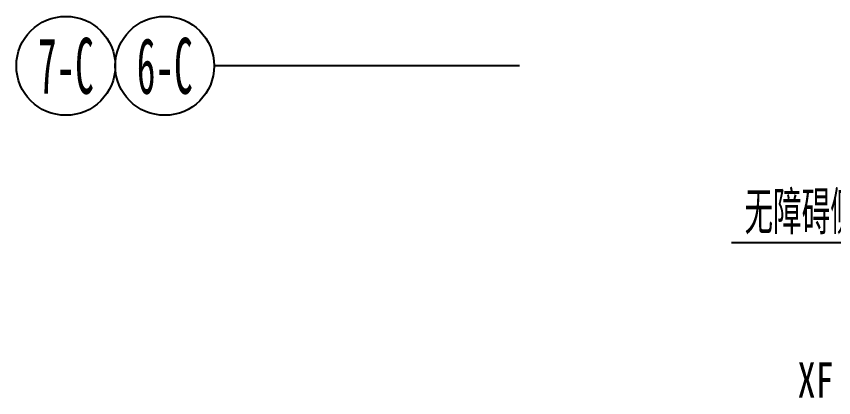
# Model space of a CAD drawing. Extents: x 31688 to 157843, y 203 to 96712.
# Drawn here: x 52975 to 56279, y 24175 to 25716 of the extents above; entities that cross this region are included whole.
import ezdxf
from ezdxf.enums import TextEntityAlignment as Align

# ---------------------------------------------------------------- set-up
doc = ezdxf.new("R2010")
doc.units = 0
doc.header["$LTSCALE"] = 1000
doc.header["$MEASUREMENT"] = 0
for name, color, linetype in [('01-标注_符号', 200, 'Continuous'), ('01-标注_轴线坐标', 132, 'Continuous'), ('02-TEXT_房间', 7, 'Continuous')]:
    doc.layers.add(name, color=color, linetype=linetype)
doc.styles.add('_TCH_AXIS', font='STXIHEI.TTF')
doc.styles.add('_TCH_SPACE', font='STXIHEI.TTF', dxfattribs={"width": 0.75, "height": 5})
doc.styles.add('样式 1', font='ros.shx', dxfattribs={"width": 0.7, "bigfont": 'jd.shx'})

msp = doc.modelspace()

# ---------------------------------------------------------------- linework, layer by layer
at = {"layer": '01-标注_符号'}
msp.add_line((56637.4, 24800.1), (55866.4, 24800.1), dxfattribs=at)
at = {"layer": '01-标注_轴线坐标'}
msp.add_line((55008.6, 25515.9), (53774.9, 25515.9), dxfattribs=at)
for centre in [(53174.9, 25515.9), (53574.9, 25515.9)]:
    msp.add_circle(centre, 200, dxfattribs=at)

# ---------------------------------------------------------------- texts
at = {"layer": '01-标注_符号', "color": 7, "style": '样式 1', "width": 0.7}
msp.add_text('无障碍侧位', height=173.64, dxfattribs=at).set_placement((55918.9, 24835.1))
at = {"layer": '01-标注_轴线坐标', "color": 7, "style": '_TCH_AXIS', "width": 0.43967}
for s, p, p2 in [('7-C', (53061.8, 25402.8), (53288.1, 25402.8)), ('6-C', (53461.8, 25402.8), (53688.1, 25402.8))]:
    msp.add_text(s, height=226.27, dxfattribs=at).set_placement(p, p2, align=Align.FIT)
at = {"layer": '02-TEXT_房间', "style": '_TCH_SPACE', "width": 0.75}
msp.add_text('XF', height=142.71, dxfattribs=at).set_placement((56133.2, 24174.6))

doc.saveas('drawing.dxf')
